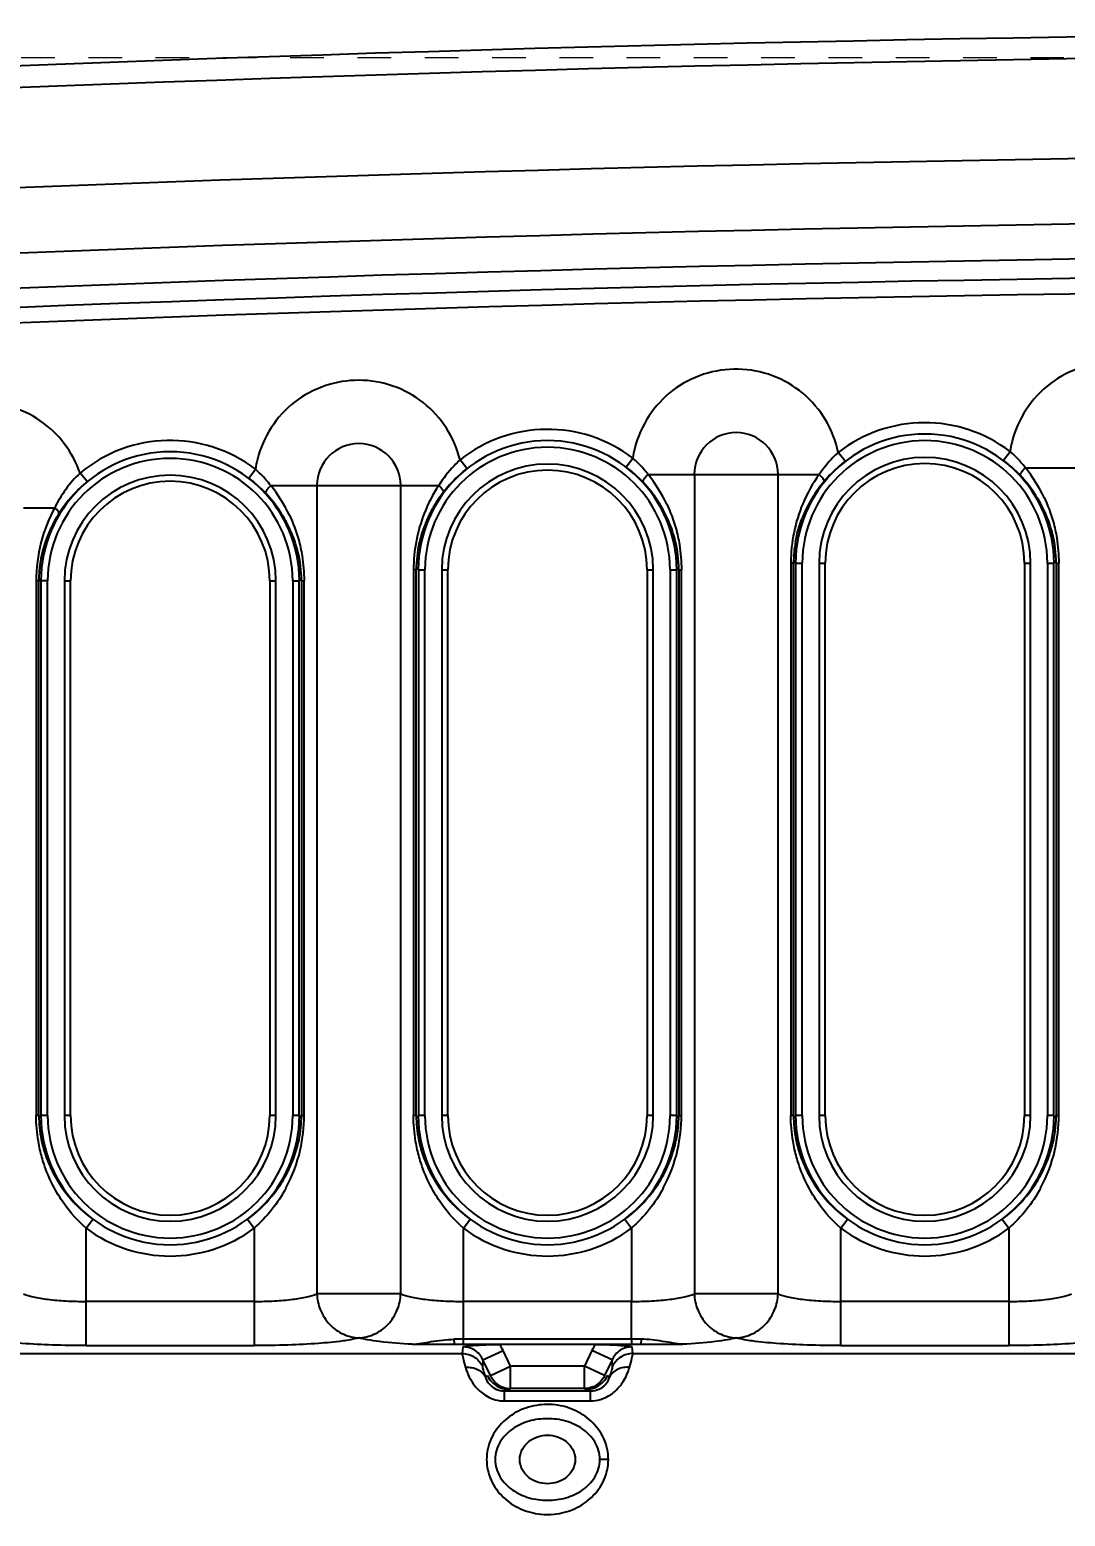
# Model space of a CAD drawing. Header units: millimetres. Extents: x 309 to 11345, y -1340 to 1318.
# Drawn here: x 967.6 to 1014.5, y -374.6 to -307.2 of the extents above; entities that cross this region are included whole.
import ezdxf

# ---------------------------------------------------------------- set-up
doc = ezdxf.new("R2010")
doc.units = ezdxf.units.MM
doc.header["$LTSCALE"] = 16.335
doc.header["$PDMODE"] = 3
doc.header["$PDSIZE"] = 0.3125
doc.linetypes.add('HIDDEN', pattern=[0.2, 0.1, -0.1])
doc.layers.get('0').update_dxf_attribs({"linetype": 'CONTINUOUS'})
doc.layers.get('Defpoints').update_dxf_attribs({"linetype": 'CONTINUOUS'})
doc.layers.add('cool', color=153, linetype='HIDDEN', lineweight=9)
doc.styles.get("Standard").update_dxf_attribs({"font": 'txt', "width": 0.8})
doc.dimstyles.get("Standard").update_dxf_attribs({"dimtxt": 0.15625, "dimasz": 0.1875, "dimexe": 0.125, "dimexo": 0.0625, "dimtad": 0, "dimtih": 1, "dimtoh": 1, "dimdsep": 46, "dimtxsty": 'Standard', "dimcen": 0.09, "dimadec": 0, "dimazin": 0, "dimtp": 0.01, "dimtm": 0.01, "dimtfac": 1, "dimtofl": 0, "dimtmove": 0, "dimatfit": 3, "dimfxl": 0, "dimtolj": 1, "dimarcsym": 0})

# ---------------------------------------------------------------- blocks, each defined once
blk = doc.blocks.new('*D135')
at = {"color": 4, "lineweight": -2}
blk.add_line((983.747, -278.966), (983.747, -212.229), dxfattribs=at)
at = {"layer": 'Defpoints', "color": 0}
for p in [(983.747, -212.229), (983.747, -279.028), (1045.847, -463.458)]:
    blk.add_point(p, dxfattribs=at)
at = {"color": 6, "insert": (983.747, -198.229), "char_height": 10, "attachment_point": 5, "rotation": 90}
blk.add_mtext('\\A1;62.10', dxfattribs=at)
blk = doc.blocks.new('*D136')
at = {"color": 4, "lineweight": -2}
for p, q in [((934.256, -229.95), (934.256, -209.95)), ((921.047, -249.95), (934.256, -229.95)), ((921.047, -278.966), (921.047, -249.95))]:
    blk.add_line(p, q, dxfattribs=at)
at = {"layer": 'Defpoints', "color": 0}
for p in [(934.256, -209.95), (921.047, -279.028), (1045.847, -463.458)]:
    blk.add_point(p, dxfattribs=at)
at = {"color": 6, "insert": (934.256, -191.95), "char_height": 10, "attachment_point": 5, "rotation": 90}
blk.add_mtext('\\A1;124.80', dxfattribs=at)
blk = doc.blocks.new('*D137')
at = {"color": 4, "lineweight": -2}
for p, q in [((841.298, -229.95), (841.298, -209.95)), ((848.047, -249.95), (841.298, -229.95)), ((848.047, -316.766), (848.047, -249.95))]:
    blk.add_line(p, q, dxfattribs=at)
at = {"layer": 'Defpoints', "color": 0}
for p in [(841.298, -209.95), (848.047, -316.828), (1045.847, -463.458)]:
    blk.add_point(p, dxfattribs=at)
at = {"color": 6, "insert": (841.298, -191.95), "char_height": 10, "attachment_point": 5, "rotation": 90}
blk.add_mtext('\\A1;197.80', dxfattribs=at)
blk = doc.blocks.new('*D138')
at = {"color": 4, "lineweight": -2}
for p, q in [((790.171, -229.95), (790.171, -209.95)), ((800.847, -234.408), (790.171, -229.95)), ((800.847, -254.346), (800.847, -234.408))]:
    blk.add_line(p, q, dxfattribs=at)
at = {"layer": 'Defpoints', "color": 0}
for p in [(790.171, -209.95), (800.847, -254.408), (1045.847, -463.458)]:
    blk.add_point(p, dxfattribs=at)
at = {"color": 6, "insert": (790.171, -191.284), "char_height": 10, "attachment_point": 5, "rotation": 90}
blk.add_mtext('\\A1;245.00', dxfattribs=at)
blk = doc.blocks.new('*D139')
at = {"color": 4, "lineweight": -2}
for p, q in [((817.432, -229.95), (817.432, -209.95)), ((846.349, -249.95), (817.432, -229.95)), ((846.349, -386.088), (846.349, -249.95))]:
    blk.add_line(p, q, dxfattribs=at)
at = {"layer": 'Defpoints', "color": 0}
for p in [(817.432, -209.95), (846.349, -386.151), (1045.847, -463.458)]:
    blk.add_point(p, dxfattribs=at)
at = {"color": 6, "insert": (817.432, -191.95), "char_height": 10, "attachment_point": 5, "rotation": 90}
blk.add_mtext('\\A1;199.50', dxfattribs=at)
blk = doc.blocks.new('*D140')
at = {"color": 4, "lineweight": -2}
blk.add_line((915.847, -452.396), (915.847, -209.95), dxfattribs=at)
at = {"layer": 'Defpoints', "color": 0}
for p in [(915.847, -209.95), (915.847, -452.458), (1045.847, -463.458)]:
    blk.add_point(p, dxfattribs=at)
at = {"color": 6, "insert": (915.847, -193.284), "char_height": 10, "attachment_point": 5, "rotation": 90}
blk.add_mtext('\\A1;130.00', dxfattribs=at)
blk = doc.blocks.new('*D141')
at = {"color": 4, "lineweight": -2}
blk.add_line((888.986, -450.896), (888.986, -209.95), dxfattribs=at)
at = {"layer": 'Defpoints', "color": 0}
for p in [(888.986, -209.95), (888.986, -450.958), (1045.847, -463.458)]:
    blk.add_point(p, dxfattribs=at)
at = {"color": 6, "insert": (888.986, -191.284), "char_height": 10, "attachment_point": 5, "rotation": 90}
blk.add_mtext('\\A1;156.86', dxfattribs=at)
blk = doc.blocks.new('*D146')
at = {"color": 4, "lineweight": -2}
blk.add_line((843.585, -321.228), (749.752, -321.228), dxfattribs=at)
at = {"layer": 'Defpoints', "color": 0}
for p in [(749.752, -321.228), (843.647, -321.228), (1045.847, -463.458)]:
    blk.add_point(p, dxfattribs=at)
at = {"color": 6, "insert": (731.085, -321.228), "char_height": 10, "attachment_point": 5}
blk.add_mtext('\\A1;142.23', dxfattribs=at)
blk = doc.blocks.new('*D147')
at = {"color": 4, "lineweight": -2}
blk.add_line((839.195, -303.458), (749.752, -303.458), dxfattribs=at)
at = {"layer": 'Defpoints', "color": 0}
for p in [(749.752, -303.458), (839.257, -303.458), (1045.847, -463.458)]:
    blk.add_point(p, dxfattribs=at)
at = {"color": 6, "insert": (733.085, -303.458), "char_height": 10, "attachment_point": 5}
blk.add_mtext('\\A1;160.00', dxfattribs=at)
blk = doc.blocks.new('*D148')
at = {"color": 4, "lineweight": -2}
blk.add_line((979.285, -283.428), (749.752, -283.428), dxfattribs=at)
at = {"layer": 'Defpoints', "color": 0}
for p in [(749.752, -283.428), (979.347, -283.428), (1045.847, -463.458)]:
    blk.add_point(p, dxfattribs=at)
at = {"color": 6, "insert": (732.418, -283.428), "char_height": 10, "attachment_point": 5}
blk.add_mtext('\\A1;180.03', dxfattribs=at)
blk = doc.blocks.new('*D149')
at = {"color": 4, "lineweight": -2}
blk.add_line((796.946, -258.458), (749.752, -258.458), dxfattribs=at)
at = {"layer": 'Defpoints', "color": 0}
for p in [(749.752, -258.458), (797.009, -258.458), (1045.847, -463.458)]:
    blk.add_point(p, dxfattribs=at)
at = {"color": 6, "insert": (731.752, -258.458), "char_height": 10, "attachment_point": 5}
blk.add_mtext('\\A1;205.00', dxfattribs=at)
blk = doc.blocks.new('*D150')
at = {"color": 4, "lineweight": -2}
for p, q in [((870.41, -231.643), (870.41, -211.643)), ((861.539, -251.643), (870.41, -231.643)), ((861.539, -446.733), (861.539, -251.643))]:
    blk.add_line(p, q, dxfattribs=at)
at = {"layer": 'Defpoints', "color": 0}
for p in [(870.41, -211.643), (861.539, -446.795), (1045.847, -463.458)]:
    blk.add_point(p, dxfattribs=at)
at = {"color": 6, "insert": (870.41, -194.31), "char_height": 10, "attachment_point": 5, "rotation": 90}
blk.add_mtext('\\A1;184.31', dxfattribs=at)
blk = doc.blocks.new('*D151')
at = {"color": 4, "lineweight": -2}
for p, q in [((856.031, -231.643), (856.031, -211.643)), ((850.78, -251.643), (856.031, -231.643)), ((850.78, -446.733), (850.78, -251.643))]:
    blk.add_line(p, q, dxfattribs=at)
at = {"layer": 'Defpoints', "color": 0}
for p in [(856.031, -211.643), (850.78, -446.795), (1045.847, -463.458)]:
    blk.add_point(p, dxfattribs=at)
at = {"color": 6, "insert": (856.031, -193.643), "char_height": 10, "attachment_point": 5, "rotation": 90}
blk.add_mtext('\\A1;195.07', dxfattribs=at)
blk = doc.blocks.new('*D167')
at = {"color": 4, "lineweight": -2}
for p, q in [((806.321, -229.338), (806.321, -209.338)), ((815.847, -249.338), (806.321, -229.338)), ((815.847, -386.638), (815.847, -249.338))]:
    blk.add_line(p, q, dxfattribs=at)
at = {"layer": 'Defpoints', "color": 0}
for p in [(806.321, -209.338), (815.847, -386.701), (1045.847, -463.458)]:
    blk.add_point(p, dxfattribs=at)
at = {"color": 6, "insert": (806.321, -191.338), "char_height": 10, "attachment_point": 5, "rotation": 90}
blk.add_mtext('\\A1;230.00', dxfattribs=at)
blk = doc.blocks.new('*D219')
at = {"color": 4, "lineweight": -2}
blk.add_line((834.322, -356.458), (749.977, -356.458), dxfattribs=at)
at = {"layer": 'Defpoints', "color": 0}
for p in [(749.977, -356.458), (834.385, -356.458), (1045.847, -463.458)]:
    blk.add_point(p, dxfattribs=at)
at = {"color": 6, "insert": (733.31, -356.458), "char_height": 10, "attachment_point": 5}
blk.add_mtext('\\A1;107.00', dxfattribs=at)
blk = doc.blocks.new('*D220')
at = {"color": 4, "lineweight": -2}
for p, q in [((830.094, -229.49), (830.094, -209.49)), ((838.785, -249.49), (830.094, -229.49)), ((838.785, -351.996), (838.785, -249.49))]:
    blk.add_line(p, q, dxfattribs=at)
at = {"layer": 'Defpoints', "color": 0}
for p in [(830.094, -209.49), (838.785, -352.058), (1045.847, -463.458)]:
    blk.add_point(p, dxfattribs=at)
at = {"color": 6, "insert": (830.094, -190.823), "char_height": 10, "attachment_point": 5, "rotation": 90}
blk.add_mtext('\\A1;207.06', dxfattribs=at)

msp = doc.modelspace()

# ---------------------------------------------------------------- linework, layer by layer
at = {"color": 7, "linetype": 'Continuous'}
for p, q in [((987.399, -327.085), (987.087, -326.693)), ((994.604, -327.014), (994.909, -326.616)), ((1004.529, -326.755), (1004.221, -326.359)), ((1011.698, -326.712), (1012.002, -326.314)), ((970.193, -327.679), (969.872, -327.295)), ((977.51, -327.517), (977.815, -327.118)), ((995.604, -327.352), (1003.354, -327.352)), ((997.699, -327.352), (997.699, -364.482)), ((1001.49, -364.482), (1001.49, -327.352)), ((1012.698, -327.05), (1020.521, -327.05)), ((978.511, -327.855), (986.121, -327.855)), ((980.605, -327.855), (980.605, -364.482)), ((984.396, -364.482), (984.396, -327.855)), ((967.303, -328.86), (968.725, -328.86)), ((1002.07, -331.374), (1002.07, -356.411)), ((1002.194, -331.374), (1002.07, -331.374)), ((1002.194, -356.411), (1002.194, -331.374)), ((1002.289, -331.374), (1002.289, -356.411)), ((1002.289, -331.374), (1002.59, -331.374)), ((1002.59, -356.411), (1002.59, -331.374)), ((1003.351, -331.374), (1003.351, -356.411)), ((1003.351, -331.374), (1003.627, -331.374)), ((1003.627, -356.411), (1003.627, -331.374)), ((1012.655, -331.374), (1012.655, -356.411)), ((1012.655, -331.374), (1012.93, -331.374)), ((1012.93, -356.411), (1012.93, -331.374)), ((1013.691, -331.374), (1013.691, -356.411)), ((1013.691, -331.374), (1013.992, -331.374)), ((1013.992, -356.411), (1013.992, -331.374)), ((1014.088, -331.374), (1014.088, -356.411)), ((1014.088, -331.374), (1014.212, -331.374)), ((1014.212, -356.411), (1014.212, -331.374)), ((985.1, -331.675), (984.976, -331.676)), ((984.976, -331.676), (984.976, -356.411)), ((985.1, -356.411), (985.1, -331.675)), ((985.196, -331.675), (985.196, -356.411)), ((985.196, -331.675), (985.497, -331.675)), ((985.497, -356.411), (985.497, -331.675)), ((986.258, -331.675), (986.258, -356.411)), ((986.258, -331.675), (986.534, -331.675)), ((986.534, -356.411), (986.534, -331.675)), ((995.561, -331.675), (995.561, -356.411)), ((995.561, -331.675), (995.837, -331.675)), ((995.837, -356.411), (995.837, -331.675)), ((996.598, -331.675), (996.598, -356.411)), ((996.598, -331.675), (996.899, -331.675)), ((996.899, -356.411), (996.899, -331.675)), ((996.994, -331.675), (996.994, -356.411)), ((996.994, -331.675), (997.119, -331.675)), ((997.119, -356.411), (997.119, -331.675)), ((967.883, -332.178), (967.883, -356.411)), ((968.403, -332.178), (967.883, -332.178)), ((968.007, -356.411), (968.007, -332.178)), ((968.102, -332.178), (968.102, -356.411)), ((968.403, -356.411), (968.403, -332.178)), ((969.164, -332.178), (969.164, -356.411)), ((969.164, -332.178), (969.44, -332.178)), ((969.44, -356.411), (969.44, -332.178)), ((978.468, -332.178), (978.468, -356.411)), ((978.468, -332.178), (978.743, -332.178)), ((978.743, -356.411), (978.743, -332.178)), ((979.504, -332.178), (979.504, -356.411)), ((979.504, -332.178), (979.805, -332.178)), ((979.805, -356.411), (979.805, -332.178)), ((979.901, -332.178), (979.901, -356.411)), ((979.901, -332.178), (980.025, -332.178)), ((980.025, -356.411), (980.025, -332.178)), ((968.007, -356.411), (967.883, -356.411)), ((968.403, -356.411), (968.102, -356.411)), ((969.44, -356.411), (969.164, -356.411)), ((978.743, -356.411), (978.468, -356.411)), ((979.805, -356.411), (979.504, -356.411)), ((979.901, -356.411), (980.025, -356.411)), ((985.1, -356.411), (984.976, -356.411)), ((985.497, -356.411), (985.196, -356.411)), ((986.534, -356.411), (986.258, -356.411)), ((995.837, -356.411), (995.561, -356.411)), ((996.899, -356.411), (996.598, -356.411)), ((996.994, -356.411), (997.119, -356.411)), ((1002.194, -356.411), (1002.07, -356.411)), ((1002.59, -356.411), (1002.289, -356.411)), ((1003.627, -356.411), (1003.351, -356.411)), ((1012.93, -356.411), (1012.655, -356.411)), ((1013.992, -356.411), (1013.691, -356.411)), ((1014.088, -356.411), (1014.212, -356.411)), ((970.146, -361.511), (970.446, -361.109)), ((970.146, -366.834), (970.146, -361.511)), ((977.462, -361.109), (977.762, -361.511)), ((977.762, -361.511), (977.762, -366.834)), ((987.239, -361.511), (987.539, -361.109)), ((987.241, -366.772), (987.239, -361.511)), ((994.555, -361.109), (994.855, -361.511)), ((994.855, -361.511), (994.855, -364.834)), ((1004.333, -361.511), (1004.633, -361.109)), ((1004.333, -366.834), (1004.333, -361.511)), ((1011.649, -361.109), (1011.949, -361.511)), ((1011.949, -361.511), (1011.949, -366.834)), ((977.762, -364.834), (970.146, -364.834)), ((984.396, -364.482), (980.605, -364.482)), ((994.855, -364.834), (987.239, -364.834)), ((994.854, -366.541), (994.855, -364.834)), ((1001.49, -364.482), (997.699, -364.482)), ((1011.949, -364.834), (1004.333, -364.834)), ((970.146, -366.834), (977.762, -366.834)), ((986.81, -366.547), (986.821, -366.771)), ((987.213, -366.889), (987.187, -367.196)), ((994.854, -366.541), (987.241, -366.541)), ((987.241, -366.772), (994.855, -366.772)), ((988.122, -367.476), (989.032, -367.051)), ((989.369, -367.773), (989.032, -367.051)), ((993.062, -367.051), (992.726, -367.773)), ((993.972, -367.476), (993.062, -367.051)), ((994.907, -367.196), (994.881, -366.889)), ((995.285, -366.547), (995.273, -366.771)), ((1004.333, -366.834), (1011.949, -366.834)), ((913.121, -367.196), (987.187, -367.196)), ((988.122, -367.476), (988.098, -367.772)), ((988.459, -368.197), (988.122, -367.476)), ((988.459, -368.197), (989.369, -367.773)), ((989.369, -368.778), (989.369, -367.773)), ((992.726, -367.773), (989.369, -367.773)), ((992.726, -368.778), (992.726, -367.773)), ((993.636, -368.197), (992.726, -367.773)), ((993.972, -367.476), (993.636, -368.197)), ((993.997, -367.772), (993.972, -367.476)), ((994.907, -367.196), (1106.842, -367.196)), ((988.241, -368.267), (988.324, -368.197)), ((993.854, -368.267), (993.771, -368.197)), ((988.795, -368.678), (988.797, -368.678)), ((989.099, -368.891), (989.195, -368.811)), ((989.099, -369.343), (989.099, -368.891)), ((989.099, -368.891), (992.995, -368.891)), ((989.369, -368.811), (989.195, -368.811)), ((992.726, -368.778), (989.369, -368.778)), ((992.9, -368.811), (992.726, -368.811)), ((992.995, -368.891), (992.9, -368.811)), ((992.995, -369.343), (992.995, -368.891)), ((993.297, -368.678), (993.3, -368.678)), ((989.099, -369.343), (992.995, -369.343)), ((993.804, -371.996), (993.419, -371.996))]:
    msp.add_line(p, q, dxfattribs=at)
for centre, radius, start, end in [((1045.847, -2316.633), 2012.885, 85.604565, 94.395435), ((1045.847, -2316.633), 2011.88, 85.604565, 94.395435), ((1045.847, -2316.633), 2009.339, 85.604565, 94.395435), ((1045.847, -2316.633), 2008.352, 85.604565, 94.395435), ((1045.847, -2316.633), 2003.819, 85.604565, 94.395435), ((1045.847, -2316.633), 2000.858, 85.604565, 94.395435), ((1045.847, -2316.633), 1999.273, 85.604565, 94.395435), ((1045.847, -2316.633), 1998.398, 85.604565, 94.395435), ((1045.847, -2316.633), 1997.698, 85.604565, 94.395435), ((991.047, -331.675), 6.365, 52.65271, 128.47328), ((1008.141, -331.374), 6.365, 52.65234, 128.01667), ((973.954, -332.178), 6.365, 52.65336, 129.88729), ((982.501, -327.855), 1.896, 0.00015, 179.99985), ((991.047, -331.675), 5.852, 0, 180), ((999.594, -327.352), 1.896, 0, 180), ((1008.141, -331.374), 5.852, 0, 180), ((1008.141, -331.374), 5.551, 0, 180), ((1016.85, -327.052), 4.904, 165.95338, 171.33838), ((973.954, -332.178), 5.852, 0, 180), ((973.954, -332.178), 5.551, 0, 180), ((982.648, -327.854), 4.889, 165.94135, 171.34309), ((991.047, -331.675), 5.551, 0, 180), ((999.751, -327.353), 4.899, 165.95024, 171.34013), ((991.398, -330.618), 5.324, 41.47372, 48.74588), ((1008.141, -331.374), 4.79, 0, 180), ((1007.751, -331.884), 6.506, 49.75662, 52.655), ((1008.492, -330.316), 5.324, 41.47353, 48.74542), ((973.954, -332.178), 4.79, 0, 180), ((974.305, -331.12), 5.324, 41.47405, 48.74668), ((991.047, -331.675), 4.79, 0, 180), ((991.047, -331.675), 4.514, 0, 180), ((990.658, -332.186), 6.506, 49.75695, 52.65545), ((990.794, -332.028), 6.297, 43.51858, 49.77705), ((991.069, -330.914), 5.767, 38.15251, 41.51782), ((990.182, -331.695), 6.947, 25.50771, 38.68476), ((1008.829, -331.283), 6.741, 144.32135, 157.36023), ((1008.141, -331.374), 4.514, 0, 180), ((1007.887, -331.727), 6.297, 43.51858, 49.77672), ((1008.163, -330.613), 5.767, 38.15251, 41.51764), ((1007.275, -331.393), 6.947, 25.50771, 38.68476), ((973.954, -332.178), 4.514, 0, 180), ((973.564, -332.689), 6.506, 49.75754, 52.65624), ((973.7, -332.531), 6.297, 43.51858, 49.77764), ((973.976, -331.417), 5.767, 38.15251, 41.51815), ((973.088, -332.197), 6.947, 25.50771, 38.68476), ((991.776, -331.606), 6.786, 146.43669, 158.53972), ((1008.254, -331.599), 6.107, 139.93848, 148.77546), ((990.955, -331.762), 5.86, 142.00432, 149.39846), ((990.859, -331.941), 6.193, 28.49061, 33.10559), ((1009.114, -331.39), 7.045, 157.44906, 168.34589), ((1008.072, -331.491), 5.896, 150.12593, 158.73046), ((1008.187, -331.556), 6.028, 148.79857, 150.14237), ((1007.952, -331.64), 6.193, 28.49061, 33.10559), ((973.765, -332.444), 6.193, 28.49061, 33.10559), ((992.021, -331.691), 7.045, 158.62695, 168.96696), ((990.926, -331.779), 5.842, 155.10316, 159.78747), ((991.132, -331.871), 6.068, 149.37076, 155.13344), ((990.646, -331.674), 5.544, 159.80507, 167.28129), ((1009.018, -331.378), 6.948, 168.28635, 179.96698), ((1008.438, -331.395), 5.65, 0.21904, 13.77885), ((991.922, -331.679), 6.945, 168.90524, 179.96787), ((990.779, -331.699), 5.679, 167.32786, 179.76192), ((991.344, -331.697), 5.65, 0.21904, 13.77885), ((1007.705, -331.379), 5.511, 169.69962, 179.95102), ((974.251, -332.2), 5.65, 0.21904, 13.77885), ((973.638, -356.394), 5.631, 180.17075, 191.28696), ((973.954, -356.411), 5.852, 180, 0), ((973.954, -356.411), 5.551, 180, 360), ((973.954, -356.411), 4.79, 180, 360), ((973.954, -356.411), 4.514, 180, 0), ((974.337, -356.396), 5.565, 345.90603, 353.29158), ((973.04, -356.407), 6.985, 347.0025, 359.96792), ((974.446, -356.41), 5.455, 353.30508, 359.99397), ((990.731, -356.394), 5.631, 180.17075, 191.28696), ((991.047, -356.411), 5.852, 180, 0), ((991.047, -356.411), 5.551, 180, 360), ((991.047, -356.411), 4.79, 180, 360), ((991.047, -356.411), 4.514, 180, 0), ((991.43, -356.396), 5.565, 345.90603, 353.29158), ((990.133, -356.407), 6.985, 347.0025, 359.96792), ((991.539, -356.41), 5.455, 353.30508, 359.99397), ((1007.825, -356.394), 5.631, 180.17075, 191.28696), ((1008.141, -356.411), 5.852, 180, 0), ((1008.141, -356.411), 5.551, 180, 360), ((1008.141, -356.411), 4.79, 180, 360), ((1008.141, -356.411), 4.514, 180, 0), ((1008.524, -356.396), 5.565, 345.90603, 353.29158), ((1007.227, -356.407), 6.985, 347.0025, 359.96792), ((1008.633, -356.41), 5.455, 353.30508, 359.99397), ((973.16, -356.444), 6.86, 331.70951, 347.07638), ((974.175, -356.354), 5.732, 337.87532, 345.89125), ((990.253, -356.444), 6.86, 331.70951, 347.07638), ((991.269, -356.354), 5.732, 337.87532, 345.89125), ((1007.347, -356.444), 6.86, 331.70951, 347.07638), ((1008.362, -356.354), 5.732, 337.87532, 345.89125), ((973.997, -356.281), 5.924, 329.14275, 337.86892), ((991.091, -356.281), 5.924, 329.14275, 337.86892), ((1008.184, -356.281), 5.924, 329.14275, 337.86892), ((973.849, -356.192), 6.097, 320.63545, 329.13661), ((990.943, -356.192), 6.097, 320.63545, 329.13661), ((1008.036, -356.192), 6.097, 320.63545, 329.13661), ((974.194, -356.076), 6.275, 222.45432, 233.32018), ((973.72, -356.084), 6.265, 306.67154, 320.62332), ((991.288, -356.076), 6.275, 222.45432, 233.32018), ((990.814, -356.084), 6.265, 306.67154, 320.62332), ((1008.381, -356.076), 6.275, 222.45432, 233.32018), ((1007.907, -356.084), 6.265, 306.67154, 320.62332), ((973.954, -356.411), 6.365, 233.25404, 306.74596), ((991.047, -356.411), 6.365, 233.25449, 306.74604), ((1008.141, -356.411), 6.365, 233.25404, 306.74596), ((987.24, -382.509), 15.968, 89.99731, 91.54415), ((987.24, -281.266), 85.505, 269.71964, 270.00065), ((987.196, -367.908), 2.026, 25.00561, 33.3334), ((994.899, -367.908), 2.027, 146.66819, 154.99281), ((994.856, -382.384), 15.842, 88.4482, 90.00816), ((994.857, -281.438), 85.333, 269.99885, 270.27965), ((989.24, -367.767), 1.013, 205.05403, 244.07634), ((989.369, -367.776), 1.003, 226.58371, 269.99284), ((992.727, -367.777), 1.001, 291.68775, 313.43168), ((992.854, -367.767), 1.013, 295.92354, 334.94585), ((993.09, -368.055), 0.793, 337.34688, 344.44632), ((989.098, -367.936), 0.955, 262.49347, 270.08854), ((993.018, -368.004), 0.883, 298.92281, 307.15963), ((989.1, -367.783), 1.56, 260.6717, 269.98571), ((991.047, -372.522), 3.02, 85.76411, 95.02193), ((992.993, -367.77), 1.573, 270.07564, 286.2553), ((991.047, -371.467), 3.024, 264.32787, 275.71334)]:
    msp.add_arc(centre, radius, start, end, dxfattribs=at)
for points, knots in [([(1004.221, -326.359), (1004.111, -325.843), (1003.718, -324.838), (1002.673, -323.608), (1001.275, -322.799), (999.69, -322.492), (998.093, -322.731), (996.661, -323.48), (995.564, -324.664), (995.132, -325.653), (994.999, -326.164)], [0, 0, 0, 0, 0.124982, 0.249982, 0.374981, 0.499972, 0.624972, 0.749974, 0.874996, 1, 1, 1, 1]), ([(1021.332, -326.144), (1021.231, -325.622), (1020.853, -324.603), (1019.82, -323.349), (1018.422, -322.516), (1016.829, -322.189), (1015.218, -322.417), (1013.772, -323.163), (1012.663, -324.352), (1012.227, -325.347), (1012.093, -325.862)], [0, 0, 0, 0, 0.124981, 0.249981, 0.37498, 0.499971, 0.624971, 0.749974, 0.874996, 1, 1, 1, 1]), ([(987.087, -326.692), (986.96, -326.187), (986.539, -325.211), (985.473, -324.03), (984.075, -323.268), (982.507, -322.997), (980.936, -323.258), (979.534, -324.012), (978.461, -325.187), (978.037, -326.162), (977.906, -326.666)], [0, 0, 0, 0, 0.124985, 0.249985, 0.374983, 0.499975, 0.624974, 0.749976, 0.874997, 1, 1, 1, 1]), ([(969.872, -327.294), (969.706, -326.819), (969.224, -325.913), (968.113, -324.853), (966.723, -324.2), (965.198, -324.016), (963.693, -324.325), (962.361, -325.09), (961.344, -326.241), (960.939, -327.184), (960.812, -327.671)], [0, 0, 0, 0, 0.124989, 0.249988, 0.374984, 0.499978, 0.624978, 0.749979, 0.874997, 1, 1, 1, 1]), ([(987.087, -326.693), (986.993, -326.778), (986.63, -327.13), (986.322, -327.535), (986.121, -327.855)], [0, 0, 0, 0, 0.252951, 1, 1, 1, 1]), ([(1004.221, -326.36), (1004.137, -326.432), (1003.819, -326.737), (1003.543, -327.083), (1003.354, -327.352)], [0, 0, 0, 0, 0.252262, 1, 1, 1, 1]), ([(969.872, -327.295), (969.632, -327.518), (969.2, -328.01), (968.87, -328.573), (968.725, -328.86)], [0, 0, 0, 0, 0.505199, 1, 1, 1, 1]), ([(987.399, -327.085), (987.298, -327.165), (986.914, -327.49), (986.566, -327.859), (986.337, -328.155)], [0, 0, 0, 0, 0.255958, 1, 1, 1, 1]), ([(995.36, -327.692), (995.355, -327.677), (995.377, -327.627), (995.424, -327.553), (995.506, -327.455), (995.569, -327.387), (995.604, -327.352)], [0, 0, 0, 0, 0.113639, 0.336137, 0.650147, 1, 1, 1, 1]), ([(1003.58, -327.668), (1003.585, -327.653), (1003.57, -327.606), (1003.501, -327.498), (1003.418, -327.412), (1003.354, -327.352)], [0, 0, 0, 0, 0.11896, 0.336028, 1, 1, 1, 1]), ([(1004.529, -326.755), (1004.441, -326.824), (1004.102, -327.103), (1003.791, -327.417), (1003.58, -327.668)], [0, 0, 0, 0, 0.254928, 1, 1, 1, 1]), ([(1012.454, -327.39), (1012.448, -327.375), (1012.471, -327.326), (1012.517, -327.252), (1012.599, -327.154), (1012.663, -327.085), (1012.698, -327.05)], [0, 0, 0, 0, 0.113639, 0.336137, 0.650146, 1, 1, 1, 1]), ([(970.193, -327.68), (970.066, -327.786), (969.588, -328.217), (969.173, -328.718), (968.917, -329.12)], [0, 0, 0, 0, 0.258506, 1, 1, 1, 1]), ([(978.267, -328.195), (978.261, -328.18), (978.284, -328.13), (978.33, -328.056), (978.412, -327.958), (978.476, -327.89), (978.511, -327.855)], [0, 0, 0, 0, 0.113639, 0.336138, 0.650147, 1, 1, 1, 1]), ([(986.337, -328.155), (986.342, -328.14), (986.325, -328.092), (986.26, -327.99), (986.182, -327.909), (986.121, -327.855)], [0, 0, 0, 0, 0.129828, 0.354219, 1, 1, 1, 1]), ([(996.452, -328.703), (996.618, -329.052), (996.802, -329.539), (996.925, -330.041), (996.953, -330.168)], [0, 0, 0, 0, 0.748138, 1, 1, 1, 1]), ([(1013.925, -330.05), (1013.896, -329.93), (1013.764, -329.459), (1013.569, -329.006), (1013.395, -328.685)], [0, 0, 0, 0, 0.252691, 1, 1, 1, 1]), ([(1013.545, -328.401), (1013.712, -328.75), (1013.895, -329.237), (1014.019, -329.739), (1014.046, -329.867)], [0, 0, 0, 0, 0.748138, 1, 1, 1, 1]), ([(968.725, -328.86), (968.453, -329.359), (968.029, -330.442), (967.883, -331.597), (967.883, -332.178)], [0, 0, 0, 0, 0.494383, 1, 1, 1, 1]), ([(968.917, -329.12), (968.631, -329.568), (968.171, -330.555), (968.007, -331.635), (968.007, -332.178)], [0, 0, 0, 0, 0.494601, 1, 1, 1, 1]), ([(968.917, -329.12), (968.922, -329.106), (968.909, -329.063), (968.85, -328.972), (968.78, -328.905), (968.725, -328.86)], [0, 0, 0, 0, 0.140647, 0.363045, 1, 1, 1, 1]), ([(979.358, -329.206), (979.525, -329.555), (979.708, -330.042), (979.832, -330.544), (979.859, -330.671)], [0, 0, 0, 0, 0.748138, 1, 1, 1, 1]), ([(996.832, -330.351), (996.802, -330.231), (996.671, -329.761), (996.476, -329.308), (996.302, -328.987)], [0, 0, 0, 0, 0.252691, 1, 1, 1, 1]), ([(1002.283, -330.393), (1002.299, -330.303), (1002.372, -329.95), (1002.48, -329.604), (1002.578, -329.353)], [0, 0, 0, 0, 0.253291, 1, 1, 1, 1]), ([(979.738, -330.854), (979.709, -330.734), (979.577, -330.263), (979.382, -329.811), (979.208, -329.49)], [0, 0, 0, 0, 0.252691, 1, 1, 1, 1]), ([(1014.046, -329.867), (1014.073, -329.989), (1014.165, -330.487), (1014.205, -330.993), (1014.212, -331.374)], [0, 0, 0, 0, 0.248077, 1, 1, 1, 1]), ([(979.859, -330.671), (979.886, -330.794), (979.978, -331.291), (980.018, -331.798), (980.025, -332.178)], [0, 0, 0, 0, 0.248077, 1, 1, 1, 1]), ([(996.953, -330.168), (996.979, -330.291), (997.071, -330.789), (997.112, -331.295), (997.119, -331.675)], [0, 0, 0, 0, 0.248077, 1, 1, 1, 1]), ([(968.056, -357.954), (968.028, -357.829), (967.928, -357.321), (967.883, -356.801), (967.883, -356.411)], [0, 0, 0, 0, 0.246522, 1, 1, 1, 1]), ([(985.15, -357.954), (985.121, -357.829), (985.021, -357.321), (984.976, -356.801), (984.976, -356.411)], [0, 0, 0, 0, 0.246522, 1, 1, 1, 1]), ([(1002.243, -357.954), (1002.215, -357.829), (1002.115, -357.321), (1002.07, -356.801), (1002.07, -356.411)], [0, 0, 0, 0, 0.246522, 1, 1, 1, 1]), ([(968.116, -357.496), (968.133, -357.58), (968.207, -357.911), (968.312, -358.234), (968.405, -358.47)], [0, 0, 0, 0, 0.253093, 1, 1, 1, 1]), ([(985.209, -357.496), (985.226, -357.58), (985.3, -357.911), (985.405, -358.234), (985.499, -358.47)], [0, 0, 0, 0, 0.253093, 1, 1, 1, 1]), ([(1002.303, -357.496), (1002.32, -357.58), (1002.394, -357.911), (1002.499, -358.234), (1002.592, -358.47)], [0, 0, 0, 0, 0.253093, 1, 1, 1, 1]), ([(969.165, -360.43), (968.77, -359.879), (968.351, -359.053), (968.107, -358.178), (968.056, -357.954)], [0, 0, 0, 0, 0.746536, 1, 1, 1, 1]), ([(986.259, -360.43), (985.864, -359.879), (985.444, -359.053), (985.2, -358.178), (985.15, -357.954)], [0, 0, 0, 0, 0.746536, 1, 1, 1, 1]), ([(1003.352, -360.43), (1002.957, -359.879), (1002.538, -359.053), (1002.294, -358.178), (1002.243, -357.954)], [0, 0, 0, 0, 0.746536, 1, 1, 1, 1]), ([(968.405, -358.47), (968.472, -358.637), (968.772, -359.301), (969.195, -359.909), (969.564, -360.312)], [0, 0, 0, 0, 0.248204, 1, 1, 1, 1]), ([(985.499, -358.47), (985.566, -358.637), (985.865, -359.301), (986.288, -359.909), (986.658, -360.312)], [0, 0, 0, 0, 0.248204, 1, 1, 1, 1]), ([(1002.592, -358.47), (1002.659, -358.637), (1002.959, -359.301), (1003.382, -359.909), (1003.751, -360.312)], [0, 0, 0, 0, 0.248204, 1, 1, 1, 1]), ([(967.303, -364.482), (967.44, -364.55), (967.809, -364.649), (968.454, -364.753), (969.258, -364.818), (969.841, -364.834), (970.146, -364.834)], [0, 0, 0, 0, 0.159969, 0.39318, 0.681951, 1, 1, 1, 1]), ([(977.762, -364.834), (978.067, -364.834), (978.649, -364.818), (979.454, -364.753), (980.099, -364.649), (980.467, -364.55), (980.605, -364.482)], [0, 0, 0, 0, 0.318055, 0.606823, 0.840028, 1, 1, 1, 1]), ([(980.605, -364.482), (980.613, -364.728), (980.72, -365.239), (981.142, -365.903), (981.773, -366.357), (982.266, -366.474), (982.501, -366.482)], [0, 0, 0, 0, 0.245218, 0.508445, 0.766421, 1, 1, 1, 1]), ([(982.501, -366.482), (982.735, -366.474), (983.228, -366.357), (983.859, -365.903), (984.281, -365.239), (984.388, -364.728), (984.396, -364.482)], [0, 0, 0, 0, 0.233578, 0.491553, 0.754781, 1, 1, 1, 1]), ([(984.396, -364.482), (984.534, -364.55), (984.902, -364.649), (985.547, -364.753), (986.352, -364.818), (986.934, -364.834), (987.239, -364.834)], [0, 0, 0, 0, 0.159954, 0.393168, 0.681995, 1, 1, 1, 1]), ([(994.855, -364.834), (995.16, -364.834), (995.743, -364.818), (996.547, -364.753), (997.192, -364.649), (997.561, -364.55), (997.699, -364.482)], [0, 0, 0, 0, 0.31799, 0.60679, 0.840021, 1, 1, 1, 1]), ([(997.699, -364.482), (997.707, -364.728), (997.814, -365.239), (998.236, -365.903), (998.866, -366.357), (999.36, -366.474), (999.594, -366.482)], [0, 0, 0, 0, 0.245219, 0.508446, 0.766421, 1, 1, 1, 1]), ([(999.594, -366.482), (999.828, -366.474), (1000.322, -366.357), (1000.952, -365.903), (1001.374, -365.239), (1001.481, -364.728), (1001.49, -364.482)], [0, 0, 0, 0, 0.233579, 0.491555, 0.754782, 1, 1, 1, 1]), ([(1001.49, -364.482), (1001.627, -364.55), (1001.996, -364.649), (1002.641, -364.753), (1003.445, -364.818), (1004.028, -364.834), (1004.333, -364.834)], [0, 0, 0, 0, 0.159969, 0.39318, 0.681951, 1, 1, 1, 1]), ([(1011.949, -364.834), (1012.254, -364.834), (1012.836, -364.818), (1013.641, -364.753), (1014.286, -364.649), (1014.654, -364.55), (1014.792, -364.482)], [0, 0, 0, 0, 0.318055, 0.606823, 0.840028, 1, 1, 1, 1]), ([(970.146, -366.834), (969.638, -366.834), (968.669, -366.819), (967.33, -366.753), (966.258, -366.65), (965.644, -366.553), (965.407, -366.482)], [0, 0, 0, 0, 0.320374, 0.610618, 0.844066, 1, 1, 1, 1]), ([(982.501, -366.482), (982.263, -366.553), (981.65, -366.65), (980.578, -366.753), (979.239, -366.819), (978.27, -366.834), (977.762, -366.834)], [0, 0, 0, 0, 0.155948, 0.389403, 0.679648, 1, 1, 1, 1]), ([(984.912, -366.774), (984.421, -366.747), (983.746, -366.698), (982.943, -366.585), (982.63, -366.521), (982.501, -366.482)], [0, 0, 0, 0, 0.606441, 0.833644, 1, 1, 1, 1]), ([(999.594, -366.482), (999.465, -366.521), (999.151, -366.585), (998.348, -366.698), (997.673, -366.747), (997.182, -366.774)], [0, 0, 0, 0, 0.166376, 0.393599, 1, 1, 1, 1]), ([(1004.333, -366.834), (1003.825, -366.834), (1002.856, -366.819), (1001.517, -366.753), (1000.445, -366.65), (999.831, -366.553), (999.594, -366.482)], [0, 0, 0, 0, 0.320373, 0.610617, 0.844065, 1, 1, 1, 1]), ([(1016.688, -366.482), (1016.45, -366.553), (1015.837, -366.65), (1014.765, -366.753), (1013.426, -366.819), (1012.457, -366.834), (1011.949, -366.834)], [0, 0, 0, 0, 0.155949, 0.389404, 0.679649, 1, 1, 1, 1]), ([(984.912, -366.774), (985.198, -366.756), (985.826, -366.637), (986.459, -366.556), (986.81, -366.547)], [0, 0, 0, 0, 0.450175, 1, 1, 1, 1]), ([(988.889, -366.794), (988.728, -366.794), (988.169, -366.803), (987.61, -366.847), (987.213, -366.889)], [0, 0, 0, 0, 0.287233, 1, 1, 1, 1]), ([(988.122, -367.476), (988.044, -367.305), (987.785, -367.001), (987.401, -366.889), (987.213, -366.889)], [0, 0, 0, 0, 0.499585, 1, 1, 1, 1]), ([(994.881, -366.889), (994.763, -366.877), (994.206, -366.821), (993.646, -366.794), (993.206, -366.794)], [0, 0, 0, 0, 0.213175, 1, 1, 1, 1]), ([(994.881, -366.889), (994.693, -366.889), (994.309, -367.001), (994.051, -367.305), (993.972, -367.476)], [0, 0, 0, 0, 0.500496, 1, 1, 1, 1]), ([(994.854, -366.541), (994.854, -366.557), (994.855, -366.634), (994.855, -366.711), (994.855, -366.772)], [0, 0, 0, 0, 0.212705, 1, 1, 1, 1]), ([(997.183, -366.774), (997.032, -366.766), (996.723, -366.721), (996.096, -366.615), (995.611, -366.544), (995.285, -366.547)], [0, 0, 0, 0, 0.236936, 0.488719, 1, 1, 1, 1]), ([(987.187, -367.196), (987.186, -367.223), (987.196, -367.295), (987.239, -367.504), (987.291, -367.685), (987.331, -367.822)], [0, 0, 0, 0, 0.124728, 0.334597, 1, 1, 1, 1]), ([(987.187, -367.196), (987.375, -367.196), (987.756, -367.305), (988.018, -367.603), (988.098, -367.772)], [0, 0, 0, 0, 0.500609, 1, 1, 1, 1]), ([(987.331, -367.822), (987.514, -367.805), (987.884, -367.857), (988.165, -368.117), (988.241, -368.267)], [0, 0, 0, 0, 0.522338, 1, 1, 1, 1]), ([(987.331, -367.822), (987.418, -368.122), (987.656, -368.6), (988.206, -369.117), (988.622, -369.286), (988.847, -369.323)], [0, 0, 0, 0, 0.41911, 0.694063, 1, 1, 1, 1]), ([(988.098, -367.772), (988.096, -367.793), (988.106, -367.85), (988.15, -368.016), (988.201, -368.159), (988.241, -368.267)], [0, 0, 0, 0, 0.123367, 0.332805, 1, 1, 1, 1]), ([(994.764, -367.822), (994.58, -367.805), (994.211, -367.857), (993.93, -368.117), (993.854, -368.267)], [0, 0, 0, 0, 0.522337, 1, 1, 1, 1]), ([(993.96, -367.955), (993.964, -367.94), (993.978, -367.891), (993.991, -367.841), (993.996, -367.806)], [0, 0, 0, 0, 0.311222, 1, 1, 1, 1]), ([(994.907, -367.196), (994.72, -367.196), (994.339, -367.305), (994.077, -367.603), (993.997, -367.772)], [0, 0, 0, 0, 0.500608, 1, 1, 1, 1]), ([(994.305, -368.694), (994.367, -368.621), (994.562, -368.354), (994.699, -368.046), (994.764, -367.822)], [0, 0, 0, 0, 0.292058, 1, 1, 1, 1]), ([(994.764, -367.822), (994.804, -367.685), (994.855, -367.504), (994.899, -367.295), (994.909, -367.223), (994.907, -367.196)], [0, 0, 0, 0, 0.665407, 0.875292, 1, 1, 1, 1]), ([(988.241, -368.267), (988.272, -368.379), (988.43, -368.681), (988.759, -368.855), (988.973, -368.883)], [0, 0, 0, 0, 0.348004, 1, 1, 1, 1]), ([(993.551, -368.708), (993.589, -368.68), (993.699, -368.581), (993.783, -368.453), (993.822, -368.36)], [0, 0, 0, 0, 0.318008, 1, 1, 1, 1]), ([(993.854, -368.267), (993.865, -368.237), (993.902, -368.134), (993.938, -368.03), (993.96, -367.955)], [0, 0, 0, 0, 0.290956, 1, 1, 1, 1]), ([(989.195, -368.811), (989.15, -368.811), (989.061, -368.8), (988.955, -368.787), (988.733, -368.678), (988.795, -368.678)], [0, 0, 0, 0, 0.314629, 0.565523, 1, 1, 1, 1]), ([(988.797, -368.678), (988.818, -368.68), (988.883, -368.709), (988.95, -368.728), (988.998, -368.741)], [0, 0, 0, 0, 0.290014, 1, 1, 1, 1]), ([(988.998, -368.741), (989.008, -368.743), (989.051, -368.754), (989.095, -368.762), (989.129, -368.767)], [0, 0, 0, 0, 0.218788, 1, 1, 1, 1]), ([(992.813, -368.778), (992.873, -368.778), (993.027, -368.766), (993.175, -368.718), (993.263, -368.688)], [0, 0, 0, 0, 0.391362, 1, 1, 1, 1]), ([(993.07, -368.794), (993.057, -368.796), (993.001, -368.806), (992.944, -368.811), (992.9, -368.811)], [0, 0, 0, 0, 0.229722, 1, 1, 1, 1]), ([(992.995, -368.891), (993.037, -368.891), (993.192, -368.882), (993.345, -368.832), (993.445, -368.777)], [0, 0, 0, 0, 0.266704, 1, 1, 1, 1]), ([(993.3, -368.678), (993.303, -368.678), (993.31, -368.678), (993.309, -368.693), (993.285, -368.708), (993.247, -368.735), (993.171, -368.768), (993.109, -368.786), (993.07, -368.794)], [0, 0, 0, 0, 0.032988, 0.055233, 0.138614, 0.306365, 0.580154, 1, 1, 1, 1]), ([(993.263, -368.688), (993.267, -368.686), (993.278, -368.683), (993.29, -368.679), (993.297, -368.678)], [0, 0, 0, 0, 0.352548, 1, 1, 1, 1]), ([(993.434, -369.28), (993.476, -369.268), (993.639, -369.213), (993.793, -369.132), (993.899, -369.061)], [0, 0, 0, 0, 0.256183, 1, 1, 1, 1]), ([(993.899, -369.061), (993.939, -369.034), (994.087, -368.927), (994.218, -368.798), (994.305, -368.694)], [0, 0, 0, 0, 0.261725, 1, 1, 1, 1]), ([(990.783, -369.513), (990.461, -369.541), (989.829, -369.702), (989.014, -370.235), (988.435, -371.025), (988.29, -371.673), (988.29, -371.996)], [0, 0, 0, 0, 0.252338, 0.499632, 0.747398, 1, 1, 1, 1]), ([(993.804, -371.996), (993.804, -371.67), (993.657, -371.015), (993.066, -370.22), (992.238, -369.688), (991.596, -369.534), (991.27, -369.51)], [0, 0, 0, 0, 0.252464, 0.500169, 0.747561, 1, 1, 1, 1]), ([(993.419, -371.996), (993.419, -371.719), (993.25, -371.161), (992.649, -370.566), (991.884, -370.22), (991.046, -370.109), (990.209, -370.221), (989.444, -370.567), (988.845, -371.162), (988.676, -371.719), (988.676, -371.996)], [0, 0, 0, 0, 0.12581, 0.249018, 0.373016, 0.500233, 0.627385, 0.751253, 0.874314, 1, 1, 1, 1]), ([(989.79, -371.996), (989.79, -371.842), (989.869, -371.532), (990.172, -371.171), (990.584, -370.947), (991.047, -370.871), (991.511, -370.947), (991.923, -371.171), (992.226, -371.532), (992.304, -371.842), (992.304, -371.996)], [0, 0, 0, 0, 0.125273, 0.249681, 0.374348, 0.499998, 0.625649, 0.750316, 0.874725, 1, 1, 1, 1]), ([(988.29, -371.996), (988.29, -372.316), (988.432, -372.958), (989.002, -373.744), (989.805, -374.279), (990.43, -374.444), (990.749, -374.476)], [0, 0, 0, 0, 0.252578, 0.50044, 0.747713, 1, 1, 1, 1]), ([(988.676, -371.996), (988.676, -372.273), (988.845, -372.83), (989.445, -373.425), (990.209, -373.771), (991.047, -373.883), (991.885, -373.771), (992.649, -373.426), (993.25, -372.831), (993.419, -372.274), (993.419, -371.996)], [0, 0, 0, 0, 0.125692, 0.248804, 0.37272, 0.499947, 0.627175, 0.751093, 0.874204, 1, 1, 1, 1]), ([(992.304, -371.996), (992.304, -372.15), (992.226, -372.46), (991.923, -372.821), (991.511, -373.045), (991.047, -373.121), (990.584, -373.045), (990.172, -372.821), (989.869, -372.46), (989.79, -372.15), (989.79, -371.996)], [0, 0, 0, 0, 0.125273, 0.249681, 0.374348, 0.499998, 0.625649, 0.750316, 0.874725, 1, 1, 1, 1]), ([(991.348, -374.476), (991.666, -374.444), (992.291, -374.278), (993.093, -373.743), (993.662, -372.958), (993.804, -372.316), (993.804, -371.996)], [0, 0, 0, 0, 0.252231, 0.499459, 0.747286, 1, 1, 1, 1])]:
    msp.add_open_spline(points, degree=3, knots=knots, dxfattribs=at)
for points in [[(1013.14, -328.257), (1012.939, -327.949), (1012.709, -327.656), (1012.454, -327.39)], [(996.046, -328.559), (995.845, -328.25), (995.615, -327.958), (995.36, -327.692)], [(978.953, -329.062), (978.752, -328.753), (978.522, -328.461), (978.267, -328.195)], [(979.2, -359.695), (978.835, -360.375), (978.344, -361.004), (977.762, -361.511)], [(996.294, -359.695), (995.928, -360.375), (995.438, -361.004), (994.855, -361.511)], [(1013.387, -359.695), (1013.022, -360.375), (1012.531, -361.004), (1011.949, -361.511)], [(970.146, -361.511), (969.779, -361.191), (969.449, -360.825), (969.165, -360.43)], [(987.239, -361.511), (986.872, -361.191), (986.542, -360.825), (986.259, -360.43)], [(1004.333, -361.511), (1003.966, -361.191), (1003.636, -360.825), (1003.352, -360.43)], [(984.912, -366.774), (985.548, -366.765), (986.185, -366.767), (986.821, -366.771)], [(995.273, -366.771), (995.91, -366.767), (996.546, -366.765), (997.182, -366.774)], [(993.996, -367.806), (993.997, -367.794), (993.998, -367.783), (993.997, -367.772)], [(988.68, -368.504), (988.588, -368.417), (988.512, -368.312), (988.459, -368.197)], [(993.636, -368.197), (993.583, -368.312), (993.506, -368.417), (993.415, -368.504)], [(989.129, -368.767), (989.18, -368.774), (989.231, -368.778), (989.282, -368.778)], [(993.097, -368.707), (992.98, -368.754), (992.852, -368.778), (992.726, -368.778)]]:
    msp.add_open_spline(points, degree=3, dxfattribs=at)
at = {"layer": 'cool', "ltscale": 0.932966}
msp.add_line((775.177, -308.458), (1316.517, -308.458), dxfattribs=at)

# ---------------------------------------------------------------- dimensions: what is measured, and where the dimension line sits
for feature_location, offset, dtype, picture, middle in [((838.785, -352.058), (-8.69, 142.568), 1, '*D220', (830.094, -190.823)), ((800.847, -254.408), (-10.676, 44.458), 1, '*D138', (790.171, -191.284)), ((815.847, -386.701), (-9.526, 177.362), 1, '*D167', (806.321, -191.338)), ((888.986, -450.958), (0, 241.008), 1, '*D141', (888.986, -191.284)), ((846.349, -386.151), (-28.917, 176.2), 1, '*D139', (817.432, -191.95)), ((848.047, -316.828), (-6.749, 106.878), 1, '*D137', (841.298, -191.95)), ((921.047, -279.028), (13.209, 69.078), 1, '*D136', (934.256, -191.95)), ((915.847, -452.458), (0, 242.508), 1, '*D140', (915.847, -193.284)), ((850.78, -446.795), (5.251, 235.152), 1, '*D151', (856.031, -193.643)), ((861.539, -446.795), (8.871, 235.152), 1, '*D150', (870.41, -194.31)), ((983.747, -279.028), (0, 66.799), 1, '*D135', (983.747, -198.229)), ((797.009, -258.458), (-47.257, 0), 0, '*D149', (731.752, -258.458)), ((979.347, -283.428), (-229.595, 0), 0, '*D148', (732.418, -283.428)), ((839.257, -303.458), (-89.506, 0), 0, '*D147', (733.085, -303.458)), ((843.647, -321.228), (-93.895, 0), 0, '*D146', (731.085, -321.228)), ((834.385, -356.458), (-84.408, 0), 0, '*D219', (733.31, -356.458))]:
    dim = msp.add_ordinate_dim(feature_location=feature_location, offset=offset, dtype=dtype, origin=(1045.847, -463.458), dimstyle='Standard', override={"dimtxt": 10, "dimasz": 10, "dimgap": 0, "dimtih": 0, "dimtoh": 0, "dimzin": 0, "dimcen": 0, "dimclrd": 4, "dimclre": 4, "dimclrt": 6, "dimadec": 2, "dimtp": 0, "dimtm": 0, "dimtzin": 0})
    dim.commit()
    dim.dimension.update_dxf_attribs({"geometry": picture, "text_midpoint": middle})

doc.saveas('drawing.dxf')
